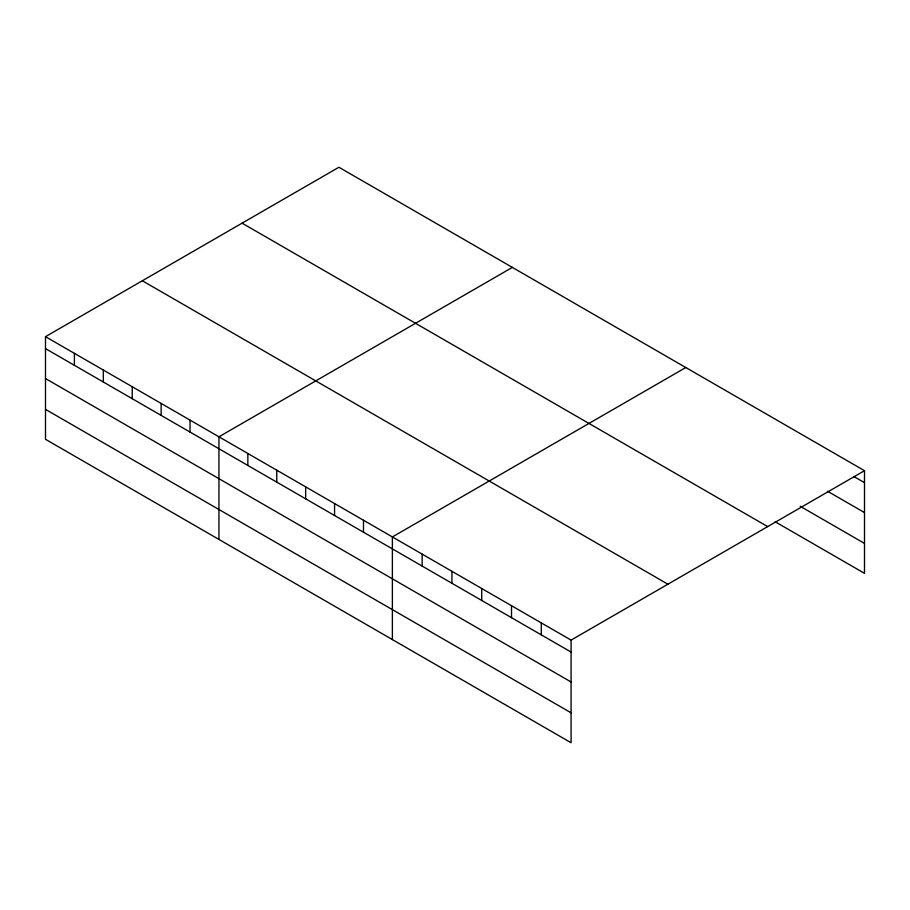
<?xml version="1.0" encoding="UTF-8"?>
<svg xmlns="http://www.w3.org/2000/svg" width="910" height="910" viewBox="0 0 910 910"><rect width="100%" height="100%" fill="white"/><g stroke="black" fill="none" stroke-linecap="round" stroke-linejoin="round"><path stroke-width="1.36" d="M571.082 681.988L571.082 640.105L45.5 336.666L45.5 439.302L571.082 742.742L571.082 681.988L45.5 378.549M775.149 521.749L864.5 573.334L864.5 470.697L338.918 167.258L45.5 336.666M512.364 267.392L218.946 436.8L218.946 539.437M685.799 367.526L392.381 536.934L392.381 639.571M571.082 640.105L864.5 470.697M853.773 476.465L864.5 482.664M827.565 491.263L864.5 512.58M800.174 506.267L864.5 543.407M242.094 223.166L767.676 526.606M142.324 280.758L667.906 584.197M45.5 348.621L571.082 652.06M45.5 409.375L571.082 712.814M541.291 622.906L541.291 634.873M511.511 605.719L511.511 617.674M481.731 588.52L481.731 600.486M451.951 571.321L451.951 583.287M422.16 554.133L422.16 566.088M363.477 520.247L363.477 532.202M334.573 503.56L334.573 515.515M305.658 486.873L305.658 498.828M276.754 470.186L276.754 482.141M247.85 453.487L247.85 465.454M190.031 420.113L190.031 432.068M161.127 403.426L161.127 415.381M132.223 386.739L132.223 398.694M103.319 370.04L103.319 382.007M74.404 353.353L74.404 365.32"/></g></svg>
